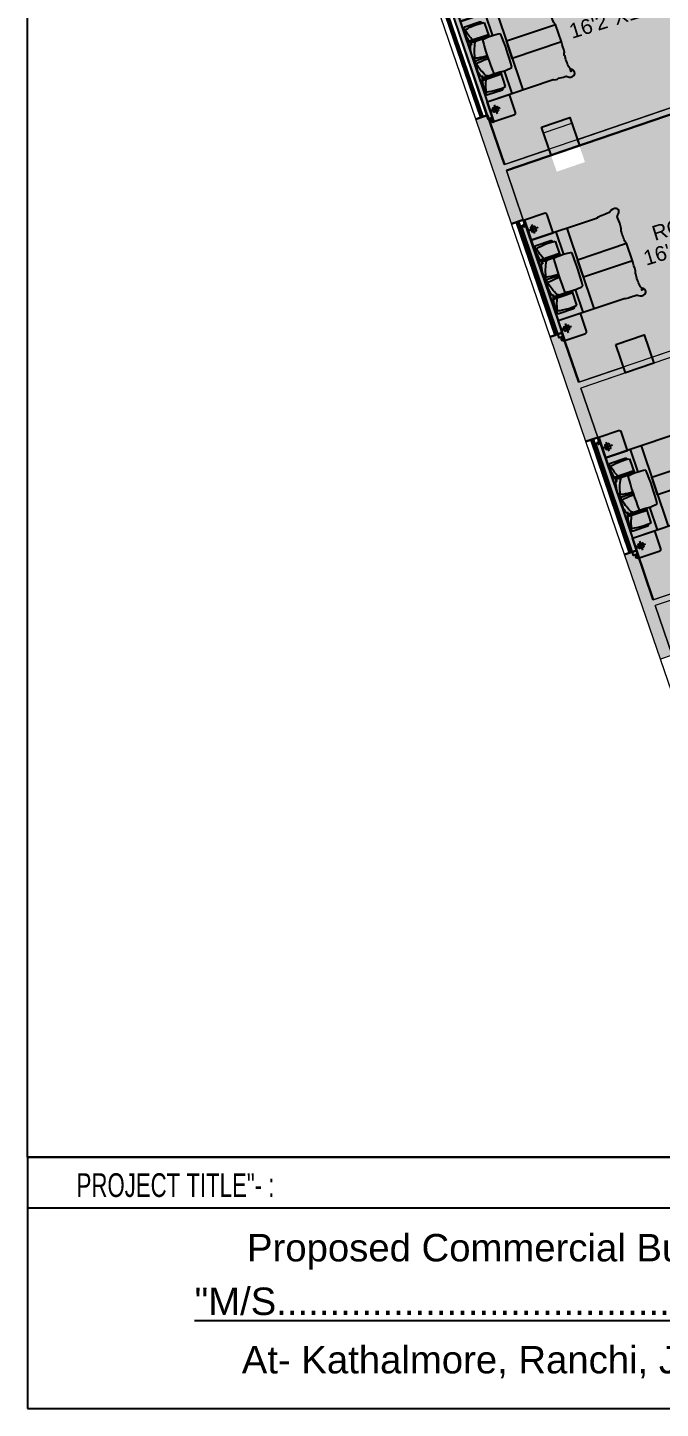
# Model space of a CAD drawing. Header units: inches. Extents: x -13956017 to 293115509, y -946740 to -305538.
# Drawn here: x 1216671 to 1217180, y -918232 to -917121 of the extents above; entities that cross this region are included whole.
import ezdxf
from ezdxf.enums import TextEntityAlignment as Align

# ---------------------------------------------------------------- set-up
doc = ezdxf.new("R2010")
doc.units = ezdxf.units.IN
doc.header["$LTSCALE"] = 6
for name, color, linetype, lineweight in [('column', 240, 'Continuous', 25), ('W', 250, 'Continuous', 5), ('wall', 7, 'Continuous', 30), ('wall high', 7, 'Continuous', 30)]:
    doc.layers.add(name, color=color, linetype=linetype, lineweight=lineweight)
for name, color, linetype in [('FURNITURE', 7, 'Continuous'), ('WAL', 7, 'Continuous'), ('WID', 4, 'Continuous')]:
    doc.layers.add(name, color=color, linetype=linetype)
doc.styles.add('ARI', font='arial.ttf')
doc.styles.add('style2', font='eurr____.ttf')

# ---------------------------------------------------------------- blocks, each defined once
blk = doc.blocks.new('-reading lamp')
at = {"layer": 'FURNITURE', "color": 8}
for p, q in [((-227, 0), (0, 0)), ((-121, 103), (-121, -103))]:
    blk.add_line(p, q, dxfattribs=at)
at = {"layer": 'FURNITURE'}
for p, q in [((-13, 39), (-13, -39)), ((0, 39), (0, -39))]:
    blk.add_line(p, q, dxfattribs=at)
blk.add_lwpolyline([(-171, -50), (-71, -50), (-71, 50), (-171, 50)], close=True, dxfattribs=at)
blk = doc.blocks.new('-LUCIFER_STRIPLIGHT')
at = {"color": 8}
for p, q in [((12, 20), (-11, 20)), ((-7, 28), (-7, 12)), ((-5, 7), (-5, 33)), ((-5, 7), (7, -5)), ((13, 13), (13, 27)), ((20, 28), (20, 51)), ((20, 12), (20, -11)), ((27, 13), (27, 27)), ((28, 20), (51, 20)), ((33, -5), (7, -5)), ((12, -7), (28, -7))]:
    blk.add_line(p, q, dxfattribs=at)
for p, q in [((-7, 33), (-7, 28)), ((-7, 33), (-6, 33)), ((-7, 33), (-1, 33)), ((-6, 28), (-7, 28)), ((-7, 12), (-7, 7)), ((-6, 12), (-7, 12)), ((-7, 7), (7, -7)), ((-6, 28), (-6, 12)), ((-1, 33), (-1, 10)), ((-1, 10), (10, -1)), ((29, 21), (29, 20)), ((29, 19), (29, 20)), ((7, -7), (12, -7)), ((10, -1), (33, -1)), ((12, -7), (12, -6)), ((28, -6), (12, -6)), ((28, -7), (28, -6)), ((28, -7), (33, -7)), ((33, -1), (33, -7))]:
    blk.add_line(p, q)
at = {"color": 1}
for p, q in [((13, 27), (-1, 27)), ((13, 13), (-1, 13)), ((13, 13), (13, -1)), ((25, 29), (15, 29)), ((27, 13), (27, -1)), ((29, 15), (29, 25))]:
    blk.add_line(p, q, dxfattribs=at)
blk.add_circle((20, 20), 12.5)
at = {"color": 8}
for radius in [1.72, 1.21]:
    blk.add_circle((20, 20), radius, dxfattribs=at)
at = {"color": 1}
for centre, start, end in [((15, 27), 90, 170.5743), ((25, 27), 9.4257, 90), ((27, 25), 0, 80.5743), ((27, 15), 279.4257, 0)]:
    blk.add_arc(centre, 2.01, start, end, dxfattribs=at)
blk = doc.blocks.new('A$C296918F2')
at = {"ltscale": 5, "true_color": 0xffffff}
h = blk.add_hatch(color=7, dxfattribs=at)
h.dxf.hatch_style = 1
h.paths.add_polyline_path([(271, -1178), (171, -1178), (171, -1078), (271, -1078)], flags=16)
edge = h.paths.add_edge_path(flags=16)
edge.add_line((221, -1025), (221, -1232))
edge = h.paths.add_edge_path(flags=16)
edge.add_line((327, -1128), (100, -1128))
edge = h.paths.add_edge_path(flags=16)
edge.add_line((100, -1089), (100, -1168))
edge = h.paths.add_edge_path(flags=16)
edge.add_line((113, -1089), (113, -1168))
edge = h.paths.add_edge_path(flags=17)
edge.add_line((48, -1341), (48, -1364))
edge = h.paths.add_edge_path(flags=17)
edge.add_line((40, -1333), (17, -1333))
edge = h.paths.add_edge_path(flags=17)
edge.add_line((48, -1325), (48, -1303))
edge = h.paths.add_edge_path(flags=17)
edge.add_line((56, -1333), (78, -1333))
edge = h.paths.add_edge_path(flags=17)
edge.add_arc((48, -1333), 12.5, 0, 360)
edge = h.paths.add_edge_path(flags=17)
edge.add_line((55, -1326), (55, -1312))
edge = h.paths.add_edge_path(flags=16)
edge.add_line((60, -1309), (72, -1321))
edge = h.paths.add_edge_path(flags=17)
edge.add_line((40, -1326), (40, -1312))
edge = h.paths.add_edge_path(flags=17)
edge.add_line((60, -1306), (75, -1321))
edge = h.paths.add_edge_path(flags=17)
edge.add_line((58, -1312), (69, -1323))
edge = h.paths.add_edge_path(flags=17)
edge.add_line((60, -1309), (35, -1309))
edge = h.paths.add_edge_path(flags=17)
edge.add_line((40, -1306), (56, -1306))
edge = h.paths.add_edge_path(flags=17)
edge.add_line((56, -1306), (60, -1306))
edge = h.paths.add_edge_path(flags=17)
edge.add_line((35, -1306), (40, -1306))
edge = h.paths.add_edge_path(flags=17)
edge.add_line((40, -1307), (56, -1307))
edge = h.paths.add_edge_path(flags=17)
edge.add_line((56, -1307), (56, -1306))
edge = h.paths.add_edge_path(flags=16)
edge.add_line((35, -1306), (35, -1307))
edge = h.paths.add_edge_path(flags=17)
edge.add_line((40, -1307), (40, -1306))
edge = h.paths.add_edge_path(flags=17)
edge.add_line((35, -1306), (35, -1312))
edge = h.paths.add_edge_path(flags=17)
edge.add_line((35, -1312), (58, -1312))
edge = h.paths.add_edge_path(flags=16)
edge.add_line((55, -1340), (40, -1340))
edge = h.paths.add_edge_path(flags=17)
edge.add_line((55, -1340), (69, -1340))
edge = h.paths.add_edge_path(flags=16)
edge.add_line((55, -1326), (40, -1326))
edge = h.paths.add_edge_path(flags=17)
edge.add_line((55, -1326), (69, -1326))
edge = h.paths.add_edge_path(flags=16)
edge.add_arc((53, -1340), 2.01, 270, 350.5743)
edge = h.paths.add_edge_path(flags=16)
edge.add_line((49, -1342), (48, -1342))
edge = h.paths.add_edge_path(flags=16)
edge.add_line((46, -1342), (48, -1342))
edge = h.paths.add_edge_path(flags=17)
edge.add_line((72, -1346), (72, -1321))
edge = h.paths.add_edge_path(flags=16)
edge.add_arc((48, -1333), 1.72, 0, 360)
edge = h.paths.add_edge_path(flags=16)
edge.add_arc((48, -1333), 1.21, 0, 360)
edge = h.paths.add_edge_path(flags=16)
edge.add_line((53, -1342), (42, -1342))
edge = h.paths.add_edge_path(flags=16)
edge.add_arc((42, -1340), 2.01, 189.4257, 270)
edge = h.paths.add_edge_path(flags=16)
edge.add_arc((41, -1338), 2.01, 180, 260.5743)
edge = h.paths.add_edge_path(flags=16)
edge.add_arc((41, -1328), 2.01, 99.4257, 180)
edge = h.paths.add_edge_path(flags=16)
edge.add_line((39, -1338), (39, -1328))
edge = h.paths.add_edge_path(flags=17)
edge.add_line((75, -1325), (75, -1341))
edge = h.paths.add_edge_path(flags=17)
edge.add_line((75, -1341), (75, -1346))
edge = h.paths.add_edge_path(flags=17)
edge.add_line((75, -1321), (75, -1325))
edge = h.paths.add_edge_path(flags=17)
edge.add_line((75, -1341), (74, -1341))
edge = h.paths.add_edge_path(flags=17)
edge.add_line((75, -1325), (74, -1325))
edge = h.paths.add_edge_path(flags=17)
edge.add_line((74, -1341), (74, -1325))
edge = h.paths.add_edge_path(flags=17)
edge.add_line((69, -1346), (75, -1346))
edge = h.paths.add_edge_path(flags=17)
edge.add_line((69, -1323), (69, -1346))
edge = h.paths.add_edge_path(flags=17)
edge.add_line((48, 1277), (48, 1300))
edge = h.paths.add_edge_path(flags=16)
edge.add_line((40, 1269), (17, 1269))
edge = h.paths.add_edge_path(flags=16)
edge.add_line((48, 1261), (48, 1238))
edge = h.paths.add_edge_path(flags=16)
edge.add_line((56, 1269), (78, 1269))
edge = h.paths.add_edge_path(flags=16)
edge.add_arc((48, 1269), 12.5, 0, 360)
edge = h.paths.add_edge_path(flags=16)
edge.add_line((55, 1262), (55, 1248))
edge = h.paths.add_edge_path(flags=0)
edge.add_line((60, 1245), (72, 1256))
edge = h.paths.add_edge_path(flags=16)
edge.add_line((40, 1262), (40, 1248))
edge = h.paths.add_edge_path(flags=16)
edge.add_line((60, 1242), (75, 1256))
edge = h.paths.add_edge_path(flags=16)
edge.add_line((58, 1248), (69, 1259))
edge = h.paths.add_edge_path(flags=16)
edge.add_line((60, 1245), (35, 1245))
edge = h.paths.add_edge_path(flags=16)
edge.add_line((40, 1242), (56, 1242))
edge = h.paths.add_edge_path(flags=16)
edge.add_line((56, 1242), (60, 1242))
edge = h.paths.add_edge_path(flags=16)
edge.add_line((35, 1242), (40, 1242))
edge = h.paths.add_edge_path(flags=16)
edge.add_line((40, 1243), (56, 1243))
edge = h.paths.add_edge_path(flags=16)
edge.add_line((56, 1243), (56, 1242))
edge = h.paths.add_edge_path(flags=16)
edge.add_line((35, 1242), (35, 1243))
edge = h.paths.add_edge_path(flags=16)
edge.add_line((40, 1243), (40, 1242))
edge = h.paths.add_edge_path(flags=16)
edge.add_line((35, 1242), (35, 1248))
edge = h.paths.add_edge_path(flags=16)
edge.add_line((35, 1248), (58, 1248))
edge = h.paths.add_edge_path(flags=0)
edge.add_line((55, 1276), (40, 1276))
edge = h.paths.add_edge_path(flags=17)
edge.add_line((55, 1276), (69, 1276))
edge = h.paths.add_edge_path(flags=0)
edge.add_line((55, 1262), (40, 1262))
edge = h.paths.add_edge_path(flags=16)
edge.add_line((55, 1262), (69, 1262))
edge = h.paths.add_edge_path(flags=0)
edge.add_arc((53, 1276), 2.01, 9.4257, 90)
edge = h.paths.add_edge_path(flags=0)
edge.add_line((49, 1278), (48, 1278))
edge = h.paths.add_edge_path(flags=0)
edge.add_line((46, 1278), (48, 1278))
edge = h.paths.add_edge_path(flags=17)
edge.add_line((72, 1282), (72, 1256))
edge = h.paths.add_edge_path(flags=16)
edge.add_arc((48, 1269), 1.72, 0, 360)
edge = h.paths.add_edge_path(flags=0)
edge.add_arc((48, 1269), 1.21, 0, 360)
edge = h.paths.add_edge_path(flags=0)
edge.add_line((53, 1278), (42, 1278))
edge = h.paths.add_edge_path(flags=0)
edge.add_arc((42, 1276), 2.01, 90, 170.5743)
edge = h.paths.add_edge_path(flags=0)
edge.add_arc((41, 1274), 2.01, 99.4257, 180)
edge = h.paths.add_edge_path(flags=0)
edge.add_arc((41, 1264), 2.01, 180, 260.5743)
edge = h.paths.add_edge_path(flags=0)
edge.add_line((39, 1274), (39, 1264))
edge = h.paths.add_edge_path(flags=16)
edge.add_line((75, 1261), (75, 1277))
edge = h.paths.add_edge_path(flags=17)
edge.add_line((75, 1277), (75, 1282))
edge = h.paths.add_edge_path(flags=16)
edge.add_line((75, 1256), (75, 1261))
edge = h.paths.add_edge_path(flags=17)
edge.add_line((75, 1277), (74, 1277))
edge = h.paths.add_edge_path(flags=16)
edge.add_line((75, 1261), (74, 1261))
edge = h.paths.add_edge_path(flags=17)
edge.add_line((74, 1277), (74, 1261))
edge = h.paths.add_edge_path(flags=17)
edge.add_line((69, 1282), (75, 1282))
edge = h.paths.add_edge_path(flags=16)
edge.add_line((69, 1259), (69, 1282))
edge = h.paths.add_edge_path(flags=17)
edge.add_line((550, -1374), (100, -1374))
edge.add_line((100, -1374), (100, -914))
edge.add_line((100, -914), (600, -914))
edge.add_line((600, -914), (600, -1324))
edge.add_arc((550, -1324), 50, 270, 360, ccw=False)
edge = h.paths.add_edge_path(flags=17)
edge.add_line((550, 1374), (100, 1374))
edge.add_line((100, 1374), (100, 914))
edge.add_line((100, 914), (600, 914))
edge.add_line((600, 914), (600, 1324))
edge.add_arc((550, 1324), 50, 0, 90)
h.paths.add_polyline_path([(271, 1178), (171, 1178), (171, 1078), (271, 1078)], flags=16)
edge = h.paths.add_edge_path(flags=16)
edge.add_line((221, 1025), (221, 1232))
edge = h.paths.add_edge_path(flags=17)
edge.add_line((327, 1128), (100, 1128))
edge = h.paths.add_edge_path(flags=17)
edge.add_line((100, 1089), (100, 1168))
edge = h.paths.add_edge_path(flags=16)
edge.add_line((113, 1089), (113, 1168))
h.paths.add_polyline_path([(2030, -199), (912, -199), (912, 199), (2030, 199)])
h.paths.add_polyline_path([(418, 0), (161, 0)], flags=16)
edge = h.paths.add_edge_path(flags=16)
edge.add_line((418, 0), (161, 0))
edge.add_arc((160, 32), 31.9, 180.2661, 271.5083, ccw=False)
edge.add_arc((600, 163), 490, 149.9273, 195.554, ccw=False)
edge = h.paths.add_edge_path(flags=16)
edge.add_line((418, 0), (161, 0))
edge.add_arc((161, -33), 32.8, 90, 180)
edge.add_arc((598, -164), 487, 164.4069, 210.15)
edge = h.paths.add_edge_path(flags=16)
edge.add_arc((600, 163), 490, 149.9273, 195.554, ccw=False)
edge.add_arc((600, 163), 490, 149.9273, 195.554)
edge = h.paths.add_edge_path(flags=0)
edge.add_arc((160, 32), 31.9, 180.2661, 271.5083)
edge.add_arc((160, 32), 31.9, 180.2661, 271.5083)
edge = h.paths.add_edge_path(flags=16)
edge.add_arc((598, -164), 487, 164.4069, 210.15)
edge.add_arc((598, -164), 487, 164.4069, 210.15, ccw=False)
edge = h.paths.add_edge_path(flags=0)
edge.add_arc((161, -33), 32.8, 90, 180)
edge.add_arc((161, -33), 32.8, 90, 180)
edge = h.paths.add_edge_path()
edge.add_line((0, 1274), (75, 1274))
edge.add_line((75, 1274), (75, 1374))
edge.add_line((75, 1374), (100, 1374))
edge.add_line((100, 1374), (100, -1374))
edge.add_line((100, -1374), (75, -1374))
edge.add_line((75, -1374), (75, -1274))
edge.add_line((75, -1274), (0, -1274))
edge.add_line((0, -1274), (0, 1274))
edge.add_line((588, -449), (145, -449))
edge.add_line((588, -399), (158, -399))
edge.add_line((588, 449), (145, 449))
edge.add_line((588, 399), (158, 399))
edge.add_line((398, -35), (418, -35))
edge.add_line((323, -38), (398, -35))
edge.add_line((260, -45), (323, -38))
edge.add_line((210, -52), (260, -45))
edge.add_line((174, -60), (210, -52))
edge.add_line((150, -65), (174, -60))
edge.add_line((141, -68), (150, -65))
edge.add_line((155, -119), (141, -68))
edge.add_line((167, -161), (155, -119))
edge.add_line((178, -197), (167, -161))
edge.add_line((189, -229), (178, -197))
edge.add_line((202, -263), (189, -229))
edge.add_line((219, -302), (202, -263))
edge.add_line((240, -350), (219, -302))
edge.add_line((268, -412), (240, -350))
edge.add_line((583, -730), (588, -399))
edge.add_line((502, -736), (583, -730))
edge.add_line((398, -737), (502, -736))
edge.add_line((323, -733), (398, -737))
edge.add_line((260, -727), (323, -733))
edge.add_line((210, -719), (260, -727))
edge.add_line((174, -712), (210, -719))
edge.add_line((150, -706), (174, -712))
edge.add_line((141, -704), (150, -706))
edge.add_arc((985, -643), 862, 159.7307, 186.4278)
edge.add_arc((161, -739), 32.8, 180, 270)
edge.add_line((161, -772), (495, -772))
edge.add_arc((495, -739), 32.8, 270, 360)
edge.add_line((528, -739), (528, -734))
edge.add_line((155, -653), (141, -704))
edge.add_line((167, -610), (155, -653))
edge.add_line((178, -574), (167, -610))
edge.add_line((189, -541), (178, -574))
edge.add_line((202, -507), (189, -541))
edge.add_line((219, -468), (202, -507))
edge.add_line((240, -420), (219, -468))
edge.add_line((268, -359), (240, -420))
edge.add_line((912, 914), (912, -914))
edge.add_line((662, -399), (662, -914))
edge.add_line((662, 914), (662, 399))
edge.add_arc((637, -993), 1392, 81.5398, 98.4602)
edge.add_arc((637, 993), 1392, 261.5398, 278.4602)
edge.add_arc((-4460, 0), 5316, 355.8592, 364.1408)
edge.add_arc((5734, 0), 5316, 175.8592, 184.1408)
edge.add_line((398, 34), (418, 34))
edge.add_line((323, 37), (398, 34))
edge.add_line((260, 44), (323, 37))
edge.add_line((210, 51), (260, 44))
edge.add_line((174, 59), (210, 51))
edge.add_line((150, 64), (174, 59))
edge.add_line((141, 67), (150, 64))
edge.add_line((155, 118), (141, 67))
edge.add_line((167, 161), (155, 118))
edge.add_line((178, 197), (167, 161))
edge.add_line((189, 229), (178, 197))
edge.add_line((202, 263), (189, 229))
edge.add_line((219, 302), (202, 263))
edge.add_line((240, 350), (219, 302))
edge.add_line((268, 412), (240, 350))
edge.add_line((583, 730), (588, 399))
edge.add_line((502, 736), (583, 730))
edge.add_line((398, 737), (502, 736))
edge.add_line((323, 733), (398, 737))
edge.add_line((260, 727), (323, 733))
edge.add_line((210, 719), (260, 727))
edge.add_line((174, 712), (210, 719))
edge.add_line((150, 706), (174, 712))
edge.add_line((141, 704), (150, 706))
edge.add_arc((985, 643), 862, 173.5722, 200.2693, ccw=False)
edge.add_arc((161, 739), 32.8, 90, 180, ccw=False)
edge.add_line((161, 772), (495, 772))
edge.add_arc((495, 739), 32.8, 0, 90, ccw=False)
edge.add_line((528, 739), (528, 734))
edge.add_line((155, 653), (141, 704))
edge.add_line((167, 610), (155, 653))
edge.add_line((178, 574), (167, 610))
edge.add_line((189, 541), (178, 574))
edge.add_line((202, 507), (189, 541))
edge.add_line((219, 468), (202, 507))
edge.add_line((240, 420), (219, 468))
edge.add_line((268, 359), (240, 420))
h = blk.add_hatch(color=7, dxfattribs=at)
h.dxf.hatch_style = 1
h.paths.add_polyline_path([(0, -1274), (75, -1274), (75, -1374), (100, -1374), (100, 1374), (75, 1374), (75, 1274), (75, 1261), (75, 1256), (60, 1242), (56, 1242), (40, 1242), (35, 1242), (35, 1243), (35, 1248), (40, 1248), (40, 1259, -0.245927), (35, 1269, -0.095639), (36, 1274), (0, 1274)])
h.paths.add_polyline_path([(40, 1242), (35, 1242), (35, 1243), (35, 1248), (40, 1248), (40, 1259, -0.245927), (35, 1269, -0.742678), (58, 1276), (69, 1276), (69, 1282), (75, 1282), (75, 1277), (75, 1261), (75, 1256), (60, 1242), (56, 1242)], flags=16)
h.paths.add_polyline_path([(40, 1276, -0.366811), (42, 1278), (53, 1278, -0.366811), (55, 1276)], flags=0)
h.paths.add_polyline_path([(46, 1269, -1), (49, 1269, -1)], flags=0)
h.paths.add_polyline_path([(46, 1269, -1), (49, 1269, -1)], flags=0)
h.paths.add_polyline_path([(56, -1306), (56, -1307), (48, -1307), (48, -1309), (60, -1309), (72, -1321), (72, -1333), (74, -1333), (74, -1325), (75, -1325), (75, -1321), (60, -1306)], flags=17)
h = blk.add_hatch(color=7, dxfattribs=at)
h.dxf.hatch_style = 1
edge = h.paths.add_edge_path()
edge.add_line((100, 914), (100, -914))
edge.add_line((100, -914), (1603, -914))
edge.add_line((1603, -914), (1662, -932))
edge.add_line((1662, -932), (1724, -925))
edge.add_line((1724, -925), (1867, -932))
edge.add_line((1867, -932), (1893, -937))
edge.add_line((1893, -937), (1957, -978))
edge.add_line((1957, -978), (2005, -984))
edge.add_line((2005, -984), (2054, -970))
edge.add_line((2054, -970), (2081, -949))
edge.add_line((2081, -949), (2094, -916))
edge.add_line((2094, -916), (2091, -887))
edge.add_line((2091, -887), (2045, -827))
edge.add_line((2045, -827), (2045, -854))
edge.add_line((2045, -854), (2022, -870))
edge.add_line((2022, -870), (2031, -829))
edge.add_line((2031, -829), (2019, -788))
edge.add_line((2019, -788), (2003, -665))
edge.add_line((2003, -665), (2005, -475))
edge.add_line((2005, -475), (2023, -427))
edge.add_line((2023, -427), (2030, 199))
edge.add_line((2030, 199), (2006, 255))
edge.add_line((2006, 255), (2003, 437))
edge.add_line((2003, 437), (2031, 662))
edge.add_line((2031, 662), (2019, 782))
edge.add_line((2019, 782), (2027, 819))
edge.add_line((2027, 819), (2091, 897))
edge.add_line((2091, 897), (2094, 917))
edge.add_arc((2013, 912), 81.2, 4.0471, 85.1643)
edge.add_arc((1997, 876), 119, 78.7256, 109.6321)
edge.add_arc((2094, 706), 313, 115.7719, 129.6792)
edge.add_line((1893, 947), (1867, 942))
edge.add_line((1867, 942), (1611, 927))
edge.add_line((1611, 927), (1603, 919))
edge.add_line((1603, 919), (1603, 914))
edge.add_line((1603, 914), (100, 914))
at = {"layer": 'FURNITURE', "extrusion": (-1.80093e-07, -1e-16, 1)}
h = blk.add_hatch(dxfattribs=at)
h.set_pattern_fill('ANSI31', color=8, scale=5, angle=-135, style=0)
h.set_pattern_definition([(270, (-4977075.929, 2662261.056), (-15.875, -5e-15), [])])
h.paths.add_polyline_path([(587, 449), (588, 399), (250, 399), (240, 420), (227, 449)])
edge = h.paths.add_edge_path()
edge.add_ellipse((985, 643), major_axis=(-219, 834), ratio=1, start_angle=88.2417, end_angle=91.6774, ccw=False)
edge.add_line((145, 449), (227, 449))
edge.add_line((227, 449), (240, 420))
edge.add_line((240, 420), (250, 399))
edge.add_line((250, 399), (158, 399))
h = blk.add_hatch(dxfattribs=at)
h.set_pattern_fill('ANSI31', color=8, scale=5, angle=-135, style=0)
h.set_pattern_definition([(90, (-4977075.929, 2663063.028), (-15.875, 7e-16), [])])
h.paths.add_polyline_path([(227, -449), (587, -449), (588, -399), (250, -399), (240, -420)])
edge = h.paths.add_edge_path()
edge.add_line((145, -449), (227, -449))
edge.add_line((227, -449), (240, -420))
edge.add_line((240, -420), (250, -399))
edge.add_line((250, -399), (158, -399))
edge.add_ellipse((985, -643), major_axis=(219, 834), ratio=1, start_angle=88.3226, end_angle=91.7583)
at = {"layer": 'FURNITURE', "color": 8, "ltscale": 200, "extrusion": (-1.80093e-07, -1e-16, 1)}
for p, q in [((662, 914, 0), (662, 399, 0)), ((912, 914, 0), (912, -914, 0)), ((588, 449, 0), (145, 449, 0)), ((588, 399, 0), (158, 399, 0)), ((588, -449, 0), (145, -449, 0)), ((588, -399, 0), (158, -399, 0)), ((662, -399, 0), (662, -914, 0))]:
    blk.add_line(p, q, dxfattribs=at)
at = {"layer": 'FURNITURE', "ltscale": 200, "extrusion": (-1.80093e-07, -1e-16, 1)}
for p, q in [((141, 704, 0), (150, 706, 0)), ((155, 653, 0), (141, 704, 0)), ((150, 706, 0), (174, 712, 0)), ((167, 610, 0), (155, 653, 0)), ((178, 574, 0), (167, 610, 0)), ((174, 712, 0), (210, 719, 0)), ((210, 719, 0), (260, 727, 0)), ((260, 727, 0), (323, 733, 0)), ((323, 733, 0), (398, 737, 0)), ((398, 737, 0), (502, 736, 0)), ((502, 736, 0), (583, 730, 0)), ((189, 541, 0), (178, 574, 0)), ((202, 507, 0), (189, 541, 0)), ((219, 468, 0), (202, 507, 0)), ((219, 302, 0), (202, 263, 0)), ((240, 420, 0), (219, 468, 0)), ((240, 350, 0), (219, 302, 0)), ((268, 359, 0), (240, 420, 0)), ((268, 412, 0), (240, 350, 0)), ((155, 118, 0), (141, 67, 0)), ((141, 67, 0), (150, 64, 0)), ((150, 64, 0), (174, 59, 0)), ((167, 161, 0), (155, 118, 0)), ((178, 197, 0), (167, 161, 0)), ((174, 59, 0), (210, 51, 0)), ((189, 229, 0), (178, 197, 0)), ((202, 263, 0), (189, 229, 0)), ((210, 51, 0), (260, 44, 0)), ((260, 44, 0), (323, 37, 0)), ((323, 37, 0), (398, 34, 0)), ((398, 34, 0), (418, 34, 0)), ((141, -68, 0), (150, -65, 0)), ((155, -119, 0), (141, -68, 0)), ((150, -65, 0), (174, -60, 0)), ((167, -161, 0), (155, -119, 0)), ((178, -197, 0), (167, -161, 0)), ((174, -60, 0), (210, -52, 0)), ((189, -229, 0), (178, -197, 0)), ((202, -263, 0), (189, -229, 0)), ((219, -302, 0), (202, -263, 0)), ((210, -52, 0), (260, -45, 0)), ((260, -45, 0), (323, -38, 0)), ((323, -38, 0), (398, -35, 0)), ((398, -35, 0), (418, -35, 0)), ((178, -574, 0), (167, -610, 0)), ((189, -541, 0), (178, -574, 0)), ((202, -507, 0), (189, -541, 0)), ((219, -468, 0), (202, -507, 0)), ((240, -350, 0), (219, -302, 0)), ((240, -420, 0), (219, -468, 0)), ((268, -412, 0), (240, -350, 0)), ((268, -359, 0), (240, -420, 0)), ((155, -653, 0), (141, -704, 0)), ((141, -704, 0), (150, -706, 0)), ((150, -706, 0), (174, -712, 0)), ((167, -610, 0), (155, -653, 0)), ((174, -712, 0), (210, -719, 0)), ((210, -719, 0), (260, -727, 0)), ((260, -727, 0), (323, -733, 0)), ((323, -733, 0), (398, -737, 0)), ((398, -737, 0), (502, -736, 0)), ((502, -736, 0), (583, -730, 0))]:
    blk.add_line(p, q, dxfattribs=at)
at = {"layer": 'FURNITURE'}
blk.add_lwpolyline([(0, 1274), (75, 1274), (75, 1374), (100, 1374), (100, -1374), (75, -1374), (75, -1274), (0, -1274), (0, 1274)], dxfattribs=at)
at = {"layer": 'FURNITURE', "extrusion": (-1.80093e-07, -1e-16, 1), "elevation": 0}
for points in [[(550, 1374), (100, 1374), (100, 914), (600, 914), (600, 1324, 0.414214)], [(550, -1374), (100, -1374), (100, -914), (600, -914), (600, -1324, -0.414214)]]:
    blk.add_lwpolyline(points, format="xyb", close=True, dxfattribs=at)
at = {"layer": 'FURNITURE', "ltscale": 200, "extrusion": (-1.80093e-07, -1e-16, 1), "elevation": 0}
for points in [[(100, -914), (1603, -914, 0.216938), (1724, -925, 0.026504), (1868, -932, -0.211134), (1914, -951, 0.329446), (2054, -970, 0.37589), (2091, -887, 0.123892), (2045, -827, -0.521995), (2022, -870, 0.253975), (2019, -788, -0.044393), (2003, -665, -0.041039), (2005, -526, -0.177463), (2023, -427, 0.009086), (2030, -199), (2030, 199, -0.983812), (2030, 199, -0.197743), (2005, 316, -0.046791), (2003, 437, -0.052911), (2019, 541, 0.09142), (2022, 767, -0.342539), (2045, 837, 0.123892), (2091, 897, 0.37589), (2054, 980, 0.329446), (1914, 961, -0.211134), (1868, 942, 0.026504), (1724, 935, 0.041557), (1614, 927, 0.750517), (1605, 914), (100, 914), (100, -914)], [(176, 344, -0.117018), (128, 739, -0.414214), (161, 772), (495, 772, -0.414214), (528, 739), (528, 734)], [(418, 0), (161, 0, -0.420578), (128, 32, -0.201756), (176, 408)], [(418, 0), (161, 0, 0.414214), (128, -33, 0.202285), (176, -408)], [(176, -344, 0.117018), (128, -739, 0.414214), (161, -772), (495, -772, 0.414214), (528, -739), (528, -734)]]:
    blk.add_lwpolyline(points, format="xyb", dxfattribs=at)
for points in [[(583, 730), (588, 399)], [(583, -730), (588, -399)]]:
    blk.add_lwpolyline(points, dxfattribs=at)
at = {"layer": 'FURNITURE', "color": 8, "ltscale": 200, "extrusion": (-1.80093e-07, -1e-16, 1), "elevation": 0}
blk.add_lwpolyline([(2030, -199), (912, -199), (912, 199), (2030, 199)], dxfattribs=at)
at = {"layer": 'FURNITURE', "ltscale": 200, "extrusion": (-1.80093e-07, -1e-16, 1)}
for centre, radius, start, end in [((5734, 0, 0), 5316, 175.8592, 184.1408), ((637, -993, 0), 1392, 81.5398, 98.4602), ((-4460, 0, 0), 5316, 355.8592, 4.1408), ((637, 993, 0), 1392, 261.5398, 278.4602)]:
    blk.add_arc(centre, radius, start, end, dxfattribs=at)
at = {"layer": 'FURNITURE', "rotation": 90.00000000000001}
blk.add_blockref('-LUCIFER_STRIPLIGHT', (68, 1249, 0), dxfattribs=at)
at = {"layer": 'FURNITURE', "extrusion": (-1.80093e-07, -1e-16, 1), "rotation": 180}
blk.add_blockref('-reading lamp', (100, 1128, 0), dxfattribs=at)
at = {"layer": 'FURNITURE', "extrusion": (-1.80093e-07, 1e-16, 1), "xscale": -1}
blk.add_blockref('-reading lamp', (100, -1128, 0), dxfattribs=at)
at = {"layer": 'FURNITURE', "xscale": -1, "rotation": 90}
blk.add_blockref('-LUCIFER_STRIPLIGHT', (68, -1313, 0), dxfattribs=at)

msp = doc.modelspace()

# ---------------------------------------------------------------- hatches: boundary and pattern name
at = {"layer": 'column', "ltscale": 10}
h = msp.add_hatch(color=256, dxfattribs=at)
h.dxf.hatch_style = 1
h.paths.add_polyline_path([(1217084.5, -917200.9), (1217107.2, -917193.1), (1217115, -917215.8), (1217092.2, -917223.6)])
h = msp.add_hatch(color=256, dxfattribs=at)
h.dxf.hatch_style = 1
h.paths.add_polyline_path([(1217144.4, -917375.9), (1217167.1, -917368.1), (1217174.8, -917390.8), (1217152.1, -917398.6)])
at = {"layer": 'W', "ltscale": 10}
h = msp.add_hatch(color=256, dxfattribs=at)
h.dxf.hatch_style = 1
h.paths.add_polyline_path([(1217487.5, -917458.3), (1217492.2, -917456.6), (1217499.4, -917477.4), (1217601.5, -917442.5), (1217603.2, -917447.2), (1217496.2, -917483.8)])
h.paths.add_polyline_path([(1217478, -917415), (1217517.7, -917401.4), (1217519.3, -917406.1), (1217474.9, -917421.4), (1217393.9, -917184.8), (1217438.4, -917169.6), (1217440, -917174.3), (1217400.9, -917187.7), (1217437.2, -917295.8), (1217505.3, -917272.5), (1217466.8, -917159.9), (1217471.5, -917158.3), (1217511.7, -917275.6), (1217438.8, -917300.5)])
h.paths.add_polyline_path([(1217506.9, -917277.2), (1217511.7, -917275.6), (1217552.5, -917394.8), (1217547.7, -917396.4)])
h.paths.add_polyline_path([(1217741, -917346.7), (1217745.8, -917345.1), (1217762.1, -917392.8), (1217625.9, -917439.4), (1217624.2, -917434.7), (1217755.8, -917389.7)])
h.paths.add_polyline_path([(1217234.7, -917565.9), (1217432.5, -917498.2), (1217439.3, -917519.1), (1217444.3, -917517.4), (1217428.5, -917471.1), (1217423.7, -917472.7), (1217430.9, -917493.5), (1217233.1, -917561.1)])
h.paths.add_polyline_path([(1217372.6, -917323.2), (1217377.3, -917321.6), (1217415.8, -917434.2), (1217371.4, -917449.4), (1217369.8, -917444.6), (1217409.5, -917431)])
h.paths.add_polyline_path([(1217299.7, -917348.1), (1217304.5, -917346.5), (1217343, -917459.1), (1217338.3, -917460.7)])
h.paths.add_polyline_path([(1217173.2, -917386.1), (1217298.1, -917343.4), (1217299.7, -917348.1), (1217174.8, -917390.8)])
h.paths.add_polyline_path([(1217294.3, -917224.2), (1217334.1, -917210.6), (1217371, -917318.4), (1217302.8, -917341.8), (1217264.3, -917229.2), (1217259.6, -917230.8), (1217299.7, -917348.1), (1217372.6, -917323.2), (1217377.3, -917321.5), (1217337.2, -917204.2), (1217292.7, -917219.5)])
h.paths.add_polyline_path([(1217379.4, -917580.9), (1217384.1, -917579.2), (1217422.6, -917691.8), (1217545.6, -917649.7), (1217547.2, -917654.5), (1217294.6, -917740.9), (1217293, -917736.2), (1217417.9, -917693.4)])
h.paths.add_polyline_path([(1217414.1, -917574.3), (1217453.8, -917560.7), (1217490.7, -917668.5), (1217495.5, -917666.9), (1217457, -917554.3), (1217412.5, -917569.5)])
h.paths.add_polyline_path([(1217568.3, -917642), (1217683.5, -917602.6), (1217691.4, -917605.3), (1217690.4, -917610.3), (1217683.5, -917607.9), (1217569.9, -917646.7)])
h.paths.add_polyline_path([(1217634, -917707.7), (1217638.9, -917708.6), (1217604.4, -917886.9), (1217599.5, -917885.9)])
h.paths.add_polyline_path([(1217727.6, -917623.3), (1217728.6, -917618.4), (1217772.8, -917633.8), (1217771.8, -917638.8), (1217753.4, -917632.4), (1217735, -917727.3), (1217814.4, -917742.6), (1217813.4, -917747.5), (1217734.1, -917732.2), (1217719.9, -917805.2), (1217799.3, -917820.6), (1217798.3, -917825.5), (1217719, -917810.1), (1217700.5, -917905.5), (1217695.5, -917904.5), (1217695.8, -917903.4), (1217714.1, -917809.2), (1217652.3, -917797.2), (1217653.3, -917792.3), (1217715, -917804.3), (1217729.2, -917731.2), (1217667.4, -917719.3), (1217668.3, -917714.3), (1217730.1, -917726.3), (1217748.6, -917630.7)])
h.paths.add_polyline_path([(1217843.8, -917748.3), (1217848.7, -917749.3), (1217814.2, -917927.5), (1217809.3, -917926.6)])
h.paths.add_polyline_path([(1217929.8, -917949.9), (1218007.8, -917818.3), (1218012.1, -917820.8), (1217935, -917950.9)])
h.paths.add_polyline_path([(1217933.3, -917725.3), (1217935.8, -917721), (1218165.5, -917857.1), (1218163, -917861.4)])
h.paths.add_polyline_path([(1217151.4, -917544.7), (1217160.9, -917541.5), (1217174.4, -917581.2), (1217210.4, -917568.9), (1217212, -917573.6), (1217176.1, -917585.9), (1217189.7, -917625.7), (1217180.2, -917628.9)])
h.paths.add_polyline_path([(1217114.6, -917406.2), (1217150.5, -917393.9), (1217152.1, -917398.6), (1217116.2, -917410.9), (1217129.8, -917450.6), (1217120.3, -917453.9), (1217091.5, -917369.7), (1217101, -917366.4)])
h.paths.add_polyline_path([(1217090.6, -917218.8), (1217092.2, -917223.6), (1217056.3, -917235.9), (1217069.9, -917275.6), (1217060.4, -917278.8), (1217031.6, -917194.6), (1217041.1, -917191.4), (1217054.7, -917231.1)])
h.paths.add_polyline_path([(1217113.3, -917211.1), (1217311.1, -917143.4), (1217304, -917122.6), (1217308.7, -917121), (1217324.6, -917167.3), (1217319.8, -917169), (1217313.1, -917149.4), (1217312.7, -917148.1), (1217115, -917215.8)])
h.paths.add_polyline_path([(1217053.4, -917036), (1217178.3, -916993.3), (1217139.8, -916880.7), (1217144.6, -916879.1), (1217183.1, -916991.7), (1217251.2, -916968.4), (1217214.3, -916860.5), (1217174.6, -916874.1), (1217172.9, -916869.4), (1217217.4, -916854.2), (1217296.1, -917084.1), (1217251.6, -917099.3), (1217250, -917094.6), (1217289.7, -917081), (1217252.8, -916973.1), (1217184.7, -916996.4), (1217223.2, -917109), (1217218.5, -917110.6), (1217180, -916998), (1217055.1, -917040.8)])
h.paths.add_polyline_path([(1217377.3, -917120.7), (1217479.5, -917085.8), (1217481.1, -917090.5), (1217378.9, -917125.5), (1217386.1, -917146.3), (1217381.3, -917147.9), (1217365.5, -917101.6), (1217370.2, -917099.9)])
h.paths.add_polyline_path([(1217355.9, -917058.3), (1217395.7, -917044.7), (1217397.3, -917049.4), (1217352.8, -917064.7), (1217274.2, -916834.7), (1217318.6, -916819.5), (1217320.3, -916824.3), (1217281.2, -916837.6), (1217280.5, -916837.8), (1217317.4, -916945.7), (1217385.5, -916922.4), (1217347, -916809.8), (1217351.8, -916808.2), (1217390.3, -916920.8), (1217419.6, -916910.7), (1217421.2, -916915.5), (1217391.9, -916925.5), (1217430.4, -917038.1), (1217425.7, -917039.7), (1217387.2, -916927.1), (1217319, -916950.4)])
h.paths.add_polyline_path([(1217503.8, -917082.7), (1217635.3, -917037.8), (1217648.9, -917077.5), (1217653.4, -917076), (1217653.7, -917075.9), (1217624.9, -916991.7), (1217620.1, -916993.3), (1217633.7, -917033), (1217502.2, -917078)])
h.paths.add_polyline_path([(1217563.7, -917257.8), (1217695.2, -917212.8), (1217710, -917255.8), (1217714.7, -917254.2), (1217684.7, -917166.7), (1217680, -917168.3), (1217693.6, -917208.1), (1217562.1, -917253.1)])
h.paths.add_polyline_path([(1217442.3, -916903), (1217573.8, -916858), (1217560.2, -916818.2), (1217565, -916816.6), (1217593.8, -916900.8), (1217589, -916902.5), (1217575.5, -916862.7), (1217443.9, -916907.7)])
h.paths.add_polyline_path([(1217384.1, -916732.7), (1217515.6, -916687.7), (1217529.2, -916727.4), (1217533.9, -916725.8), (1217517.1, -916676.6), (1217380.8, -916723.2)])
h.paths.add_polyline_path([(1217261.5, -916797.8), (1217266.3, -916796.2), (1217259.2, -916775.4), (1217361.3, -916740.4), (1217358.1, -916731), (1217251.2, -916767.6)])
h.paths.add_polyline_path([(1216995.2, -916865.7), (1217192.9, -916798.1), (1217200, -916818.9), (1217204.8, -916817.3), (1217194.4, -916787), (1216991.9, -916856.3)])
h.paths.add_polyline_path([(1216923.8, -916879.6), (1216969.2, -916864), (1216972.5, -916873.5), (1216936.5, -916885.8), (1216950.1, -916925.5), (1216940.7, -916928.8)])
h.paths.add_polyline_path([(1216971.7, -917019.6), (1216981.2, -917016.4), (1216994.8, -917056.1), (1217030.7, -917043.8), (1217032.4, -917048.5), (1216996.4, -917060.8), (1217010, -917100.6), (1217000.5, -917103.8)])
h.paths.add_polyline_path([(1216881, -916606.1), (1216890.5, -916602.9), (1216978.7, -916860.8), (1216969.2, -916864)])
h.paths.add_polyline_path([(1216900.5, -916588.9), (1217011.2, -916551), (1217014.4, -916560.5), (1216903.7, -916598.4)])
h.paths.add_polyline_path([(1216823.2, -916585.4), (1216832.7, -916582.2), (1216841.8, -916609), (1216877.8, -916596.7), (1216881, -916606.1), (1216835.6, -916621.7)])
h.paths.add_polyline_path([(1217875.7, -917539.9), (1217880, -917542.5), (1217904.4, -917501.3), (1217900.1, -917498.7)])
h.paths.add_polyline_path([(1217843.3, -917604.4), (1217839, -917601.8), (1217809.3, -917652), (1217912.6, -917713.1), (1217915.2, -917708.7), (1217816.2, -917650.1)])
at = {"layer": 'WAL', "lineweight": 9, "ltscale": 100, "true_color": 0x9c859f}
h = msp.add_hatch(color=252, dxfattribs=at)
h.dxf.hatch_style = 1
h.paths.add_polyline_path([(1217054.7, -917231.1), (1217090.6, -917218.8), (1217086.1, -917205.6), (1217108.8, -917197.8), (1217113.3, -917211.1), (1217311.1, -917143.4), (1217304, -917122.6), (1217308.7, -917121), (1217296.1, -917084.1), (1217251.6, -917099.3), (1217250, -917094.6), (1217221.6, -917104.3), (1217223.2, -917109), (1217220.8, -917109.8), (1217218.5, -917110.6), (1217180, -916998), (1217055.1, -917040.8), (1217055.1, -917040.8), (1217032.4, -917048.5), (1217032.4, -917048.5), (1216996.4, -917060.8)])
h = msp.add_hatch(color=252, dxfattribs=at)
h.dxf.hatch_style = 1
h.paths.add_polyline_path([(1217056.3, -917235.9), (1217092.2, -917223.6), (1217096.8, -917236.8), (1217119.5, -917229), (1217115, -917215.8), (1217312.7, -917148.1), (1217319.8, -917169), (1217324.6, -917167.3), (1217337.2, -917204.2), (1217292.7, -917219.5), (1217294.3, -917224.2), (1217265.9, -917233.9), (1217264.3, -917229.2), (1217262, -917230), (1217259.6, -917230.8), (1217298.1, -917343.4), (1217173.2, -917386.1), (1217173.2, -917386.1), (1217150.5, -917393.9), (1217150.5, -917393.9), (1217114.6, -917406.2)])
h = msp.add_hatch(color=252, dxfattribs=at)
h.dxf.hatch_style = 1
h.paths.add_polyline_path([(1217210.4, -917568.9), (1217206.5, -917557.6), (1217229.2, -917549.8), (1217233.1, -917561.1), (1217430.9, -917493.5), (1217423.7, -917472.7), (1217428.5, -917471.1), (1217415.8, -917434.2), (1217371.4, -917449.4), (1217369.8, -917444.6), (1217341.4, -917454.3), (1217343, -917459.1), (1217340.6, -917459.9), (1217338.3, -917460.7), (1217299.7, -917348.1), (1217174.8, -917390.8), (1217174.8, -917390.8), (1217152.1, -917398.6), (1217152.1, -917398.6), (1217116.2, -917410.9), (1217174.4, -917581.2)])
h = msp.add_hatch(color=252, dxfattribs=at)
h.dxf.hatch_style = 1
h.paths.add_polyline_path([(1217176.1, -917585.9), (1217212, -917573.6), (1217214.3, -917580.3), (1217237, -917572.5), (1217234.7, -917565.9), (1217432.5, -917498.2), (1217439.3, -917519.1), (1217444.3, -917517.4), (1217457, -917554.3), (1217412.5, -917569.5), (1217414.1, -917574.3), (1217385.7, -917584), (1217384.1, -917579.2), (1217379.4, -917580.9), (1217417.9, -917693.4), (1217293, -917736.2), (1217286.8, -917718.2), (1217264.1, -917726), (1217270.3, -917743.9), (1217234.3, -917756.1)])

# ---------------------------------------------------------------- linework, layer by layer
at = {"layer": 'column', "ltscale": 10, "elevation": 3969.1}
for points in [[(1217084.5, -917200.9), (1217107.2, -917193.1), (1217115, -917215.8), (1217092.2, -917223.6), (1217084.5, -917200.9)], [(1217144.4, -917375.9), (1217167.1, -917368.1), (1217174.8, -917390.8), (1217152.1, -917398.6), (1217144.4, -917375.9)]]:
    msp.add_lwpolyline(points, dxfattribs=at)
at = {"layer": 'W', "ltscale": 10}
for p, q in [((1217031.6, -917194.6, 1984.6), (1217000.5, -917103.8, 1984.6)), ((1217010, -917100.6, 3969.1), (1217041.1, -917191.4, 3969.1)), ((1217311.1, -917143.4, 3969.1), (1217054.7, -917231.1, 3969.1)), ((1217060.4, -917278.8, 3969.1), (1217031.6, -917194.6, 3969.1)), ((1217069.9, -917275.6, 3969.1), (1217056.3, -917235.9, 3969.1)), ((1217091.5, -917369.7, 1984.6), (1217060.4, -917278.8, 1984.6)), ((1217069.9, -917275.6, 3969.1), (1217101, -917366.4, 3969.1)), ((1217298.1, -917343.4, 3969.1), (1217114.6, -917406.2, 3969.1)), ((1217299.7, -917348.1, 3969.1), (1217116.2, -917410.9, 3969.1)), ((1217120.3, -917453.9, 3969.1), (1217091.5, -917369.7, 3969.1)), ((1217129.8, -917450.6, 4895.2), (1217116.2, -917410.9, 3969.1)), ((1217129.8, -917450.6, 5953.7), (1217160.9, -917541.5, 5953.7)), ((1217151.4, -917544.7, 3969.1), (1217120.3, -917453.9, 3969.1)), ((1217430.9, -917493.5, 3969.1), (1217174.4, -917581.2, 3969.1)), ((1217432.5, -917498.2, 3969.1), (1217176.1, -917585.9, 3969.1)), ((1217180.2, -917628.9, 3969.1), (1217151.4, -917544.7, 3969.1)), ((1217189.7, -917625.7, 7012.1), (1217176.1, -917585.9, 7938.2)), ((1217211.3, -917719.7, 3969.1), (1217180.2, -917628.9, 3969.1))]:
    msp.add_line(p, q, dxfattribs=at)
at = {"layer": 'W', "lineweight": 30, "ltscale": 10}
for p, q in [((1217312.7, -917148.1, 3969.1), (1217056.3, -917235.9, 3969.1)), ((1217041.1, -917191.4, 3969.1), (1217031.6, -917194.6, 1984.6)), ((1217054.7, -917231.1, 3969.1), (1217041.1, -917191.4, 3969.1)), ((1217069.9, -917275.6, 3969.1), (1217060.4, -917278.8, 1984.6)), ((1217101, -917366.4, 3969.1), (1217091.5, -917369.7, 1984.6)), ((1217114.6, -917406.2, 3969.1), (1217101, -917366.4, 3969.1)), ((1217129.8, -917450.6, 5953.7), (1217120.3, -917453.9, 3969.1)), ((1217160.9, -917541.5, 5953.7), (1217151.4, -917544.7, 3969.1)), ((1217174.4, -917581.2, 7938.2), (1217160.9, -917541.5, 7012.1))]:
    msp.add_line(p, q, dxfattribs=at)
at = {"layer": 'W', "lineweight": 5, "ltscale": 20}
msp.add_line((1216671, -918029.5), (1217409.6, -918029.5), dxfattribs=at)
at = {"layer": 'W', "color": 1, "ltscale": 10, "elevation": 3969.1}
msp.add_lwpolyline([(1217054.7, -917231.1), (1217090.6, -917218.8), (1217086.1, -917205.6), (1217108.8, -917197.8), (1217113.3, -917211.1), (1217311.1, -917143.4), (1217304, -917122.6), (1217308.7, -917121), (1217296.1, -917084.1), (1217251.6, -917099.3), (1217250, -917094.6), (1217221.6, -917104.3), (1217223.2, -917109), (1217220.8, -917109.8), (1217218.5, -917110.6), (1217180, -916998), (1217055.1, -917040.8), (1217055.1, -917040.8), (1217032.4, -917048.5), (1217032.4, -917048.5), (1216996.4, -917060.8)], close=True, dxfattribs=at)
at = {"layer": 'W', "ltscale": 10, "elevation": 3969.1}
for points in [[(1217113.3, -917211.1), (1217311.1, -917143.4), (1217304, -917122.6), (1217308.7, -917121), (1217324.6, -917167.3), (1217319.8, -917169), (1217313.1, -917149.4), (1217312.7, -917148.1), (1217115, -917215.8)], [(1217090.6, -917218.8), (1217092.2, -917223.6), (1217056.3, -917235.9), (1217069.9, -917275.6), (1217060.4, -917278.8), (1217031.6, -917194.6), (1217041.1, -917191.4), (1217054.7, -917231.1)], [(1217173.2, -917386.1), (1217298.1, -917343.4), (1217299.7, -917348.1), (1217174.8, -917390.8)], [(1217114.6, -917406.2), (1217150.5, -917393.9), (1217152.1, -917398.6), (1217116.2, -917410.9), (1217129.8, -917450.6), (1217120.3, -917453.9), (1217091.5, -917369.7), (1217101, -917366.4)], [(1217151.4, -917544.7), (1217160.9, -917541.5), (1217174.4, -917581.2), (1217210.4, -917568.9), (1217212, -917573.6), (1217176.1, -917585.9), (1217189.7, -917625.7), (1217180.2, -917628.9)]]:
    msp.add_lwpolyline(points, close=True, dxfattribs=at)
at = {"layer": 'wall high', "lineweight": 25}
for p, q in [((1216671, -918029.5), (1218470.4, -918029.5)), ((1216671, -918029.5), (1218470.4, -918029.5)), ((1216671, -918029.5), (1218470.4, -918029.5)), ((1216671, -918029.5), (1218470.4, -918029.5)), ((1216671, -918029.5), (1216671, -918231.7)), ((1218470.4, -918029.5), (1216671, -918029.5)), ((1216671, -918070.3), (1216759.2, -918070.3)), ((1216759.2, -918070.3), (1218050.5, -918070.3)), ((1216671, -918231.7), (1218470.4, -918231.7))]:
    msp.add_line(p, q, dxfattribs=at)
for points in [[(1216671, -915474.2), (1218976.8, -915474.2), (1218976.8, -918029.5), (1216671, -918029.5)], [(1216671, -918231.7), (1218470.4, -918231.7), (1218470.4, -918029.5), (1216671, -918029.5)]]:
    msp.add_lwpolyline(points, close=True, dxfattribs=at)
at = {"layer": 'WID', "ltscale": 10}
for p, q in [((1217004.3, -917102.5, 3969.1), (1217035.4, -917193.3, 3969.1)), ((1217005.3, -917102.2, 3969.1), (1217036.3, -917193, 3969.1)), ((1217006.2, -917101.9, 3969.1), (1217037.3, -917192.7, 3969.1)), ((1217064.2, -917277.5, 3969.1), (1217095.3, -917368.4, 3969.1)), ((1217065.2, -917277.2, 3969.1), (1217096.2, -917368.1, 3969.1)), ((1217066.1, -917276.9, 3969.1), (1217097.2, -917367.7, 3969.1)), ((1217125, -917452.3, 5953.7), (1217156.1, -917543.1, 5953.7)), ((1217126, -917451.9, 5953.7), (1217157.1, -917542.8, 5953.7)), ((1217124.1, -917452.6, 5953.7), (1217155.2, -917543.4, 5953.7))]:
    msp.add_line(p, q, dxfattribs=at)

# ---------------------------------------------------------------- block references
at = {"layer": 'FURNITURE', "xscale": 0.03727247939482689, "yscale": 0.03727247939482689, "zscale": 0.03727247939482689, "rotation": 18.55040075489983}
for p in [(1217026.4, -917149.4, 1984.6), (1217083.6, -917325.4, 1984.6), (1217143.4, -917500.4, 1984.6)]:
    msp.add_blockref('A$C296918F2', p, dxfattribs=at)

# ---------------------------------------------------------------- texts
at = {"layer": 'wall', "lineweight": 25, "style": 'ARI'}
for s, p in [('16\'2"X15\'0"', (1217109.1, -917129.9)), ('ROOM', (1217175.7, -917292.5)), ('16\'2"X15\'0"', (1217168.8, -917312.5))]:
    msp.add_text(s, height=12, rotation=17.1061, dxfattribs=at).set_placement(p)
at = {"layer": 'wall', "style": 'ARI'}
for s, p in [('Proposed Commercial Building for', (1217081.3, -918102.4)), ('At- Kathalmore, Ranchi, Jharkhand', (1217083.1, -918192.5))]:
    msp.add_text(s, height=22.059, rotation=0.0024, dxfattribs=at).set_placement(p, align=Align.MIDDLE_CENTER)
at = {"layer": 'wall high', "lineweight": 25, "style": 'style2', "width": 0.7}
msp.add_text('PROJECT TITLE"- :', height=19.086, rotation=360, dxfattribs=at).set_placement((1216710.4, -918061.6))
at = {"layer": 'wall high', "lineweight": 25, "style": 'ARI'}
msp.add_text('%%U"M/S......................................................."', height=22.059, rotation=0.0024, dxfattribs=at).set_placement((1217079.1, -918145.5), align=Align.MIDDLE_CENTER)

doc.saveas('drawing.dxf')
